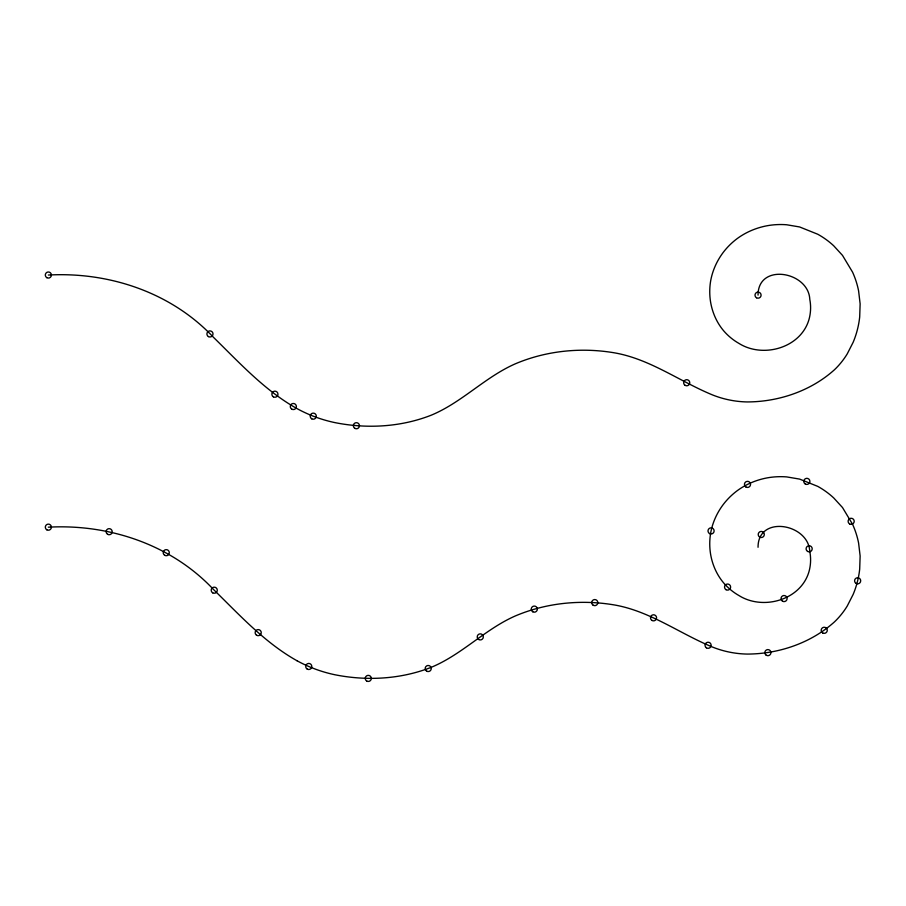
<?xml version="1.0" encoding="UTF-8"?>
<svg xmlns="http://www.w3.org/2000/svg" width="906" height="906" viewBox="0 0 906 906"><rect width="100%" height="100%" fill="white"/><g stroke="black" fill="none" stroke-linecap="round" stroke-linejoin="round"><path stroke-width="1.36" d="M758.05 295.141C757.903 262.525 808.56 271.426 809.783 299.331A43.658 43.658 0 0 1 809.069 319.206C801.063 347.87 763.18 358.64 738.99 343.431A57.814 57.814 0 0 1 723.837 331.007C716.737 322.706 712.252 312.377 710.519 301.63A64.496 64.496 0 0 1 710.474 282.015C712.184 271.222 716.737 260.996 723.316 252.298A70.442 70.442 0 0 1 737.28 238.527C746.091 232.061 756.374 227.757 767.099 225.753A75.991 75.991 0 0 1 786.691 224.767L799.59 226.953L817.767 234.246A81.234 81.234 0 0 1 833.667 245.741L842.501 255.39L852.591 272.185A85.991 85.991 0 0 1 858.594 290.871L860.134 303.872L859.692 316.953A90.702 90.702 0 0 1 853.169 342.253L847.235 353.895A78.142 78.142 0 0 1 834.539 369.682C810.915 390.984 778.628 401.902 747.031 401.936A98.629 98.629 0 0 1 712.671 394.993C679.353 381.324 649.523 358.55 613.283 352.638C580.372 347.247 545.865 350.803 515.118 363.906C484.823 377.27 461.698 402.649 430.996 415.288C400.622 427.145 366.817 428.98 334.971 422.626A137.893 137.893 0 0 1 297.009 408.606C264.801 390.565 239.671 362.944 213.556 337.406C171.404 292.491 109.184 271.709 48.358 275.039M758.05 547.281C757.903 514.665 808.56 523.566 809.783 551.471A43.658 43.658 0 0 1 809.069 571.335C801.063 600.01 763.18 610.769 738.99 595.57A57.814 57.814 0 0 1 723.837 583.136C716.737 574.834 712.252 564.517 710.519 553.759A64.496 64.496 0 0 1 710.474 534.155C712.184 523.351 716.737 513.124 723.316 504.427A70.442 70.442 0 0 1 737.28 490.656C746.091 484.189 756.374 479.897 767.099 477.892A75.991 75.991 0 0 1 786.691 476.907L799.59 479.093L817.767 486.386A81.234 81.234 0 0 1 833.667 497.881L842.501 507.53L852.591 524.325A85.991 85.991 0 0 1 858.594 543.011L860.134 556.012L859.692 569.093A90.702 90.702 0 0 1 853.169 594.381L847.235 606.035A78.142 78.142 0 0 1 834.539 621.822C810.915 643.124 778.628 654.041 747.031 654.075A98.629 98.629 0 0 1 712.671 647.133C679.353 633.453 649.523 610.689 613.283 604.766C580.372 599.387 545.865 602.932 515.118 616.035C484.823 629.41 461.698 654.789 430.996 667.416C400.622 679.285 366.817 681.119 334.971 674.766A137.893 137.893 0 0 1 297.009 660.746M48.358 527.179C109.184 523.849 171.404 544.619 213.556 589.546C239.671 615.083 264.801 642.705 297.009 660.746M756.521 297.791A3.058 3.058 0 0 0 761.097 295.141A3.058 3.058 0 0 0 756.521 292.502A3.058 3.058 0 0 0 756.521 297.791M46.829 277.678A3.058 3.058 0 0 0 51.416 275.039A3.058 3.058 0 0 0 46.829 272.389A3.058 3.058 0 0 0 46.829 277.678M208.425 336.59A3.058 3.058 0 0 0 213.012 333.952A3.058 3.058 0 0 0 208.425 331.302A3.058 3.058 0 0 0 208.425 336.59M273.386 396.851A3.058 3.058 0 0 0 277.972 394.212A3.058 3.058 0 0 0 273.386 391.562A3.058 3.058 0 0 0 273.386 396.851M291.8 409.172A3.058 3.058 0 0 0 296.387 406.534A3.058 3.058 0 0 0 291.8 403.883A3.058 3.058 0 0 0 291.8 409.172M311.732 418.821A3.058 3.058 0 0 0 316.319 416.182A3.058 3.058 0 0 0 311.732 413.532A3.058 3.058 0 0 0 311.732 418.821M354.869 428.368A3.058 3.058 0 0 0 359.455 425.718A3.058 3.058 0 0 0 354.869 423.079A3.058 3.058 0 0 0 354.869 428.368M685.174 385.378A3.058 3.058 0 0 0 689.76 382.728A3.058 3.058 0 0 0 685.174 380.09A3.058 3.058 0 0 0 685.174 385.378M759.556 537.009A3.058 3.058 0 0 0 764.313 534.687A3.058 3.058 0 0 0 759.93 531.731A3.058 3.058 0 0 0 759.556 537.009M807.62 551.437A3.058 3.058 0 0 0 812.206 548.798A3.058 3.058 0 0 0 807.62 546.148A3.058 3.058 0 0 0 807.62 551.437M782.524 601.21A3.058 3.058 0 0 0 787.11 598.56A3.058 3.058 0 0 0 782.524 595.922A3.058 3.058 0 0 0 782.524 601.21M726.057 589.715A3.058 3.058 0 0 0 730.632 587.077A3.058 3.058 0 0 0 726.057 584.427A3.058 3.058 0 0 0 726.057 589.715M709.534 533.555A3.058 3.058 0 0 0 714.121 530.905A3.058 3.058 0 0 0 709.534 528.255A3.058 3.058 0 0 0 709.534 533.555M745.966 487.032A3.058 3.058 0 0 0 750.553 484.382A3.058 3.058 0 0 0 745.966 481.743A3.058 3.058 0 0 0 745.966 487.032M805.309 484.019A3.058 3.058 0 0 0 809.896 481.369A3.058 3.058 0 0 0 805.309 478.73A3.058 3.058 0 0 0 805.309 484.019M849.635 523.951A3.058 3.058 0 0 0 854.211 521.312A3.058 3.058 0 0 0 849.635 518.662A3.058 3.058 0 0 0 849.635 523.951M856.113 583.441A3.058 3.058 0 0 0 860.7 580.791A3.058 3.058 0 0 0 856.113 578.141A3.058 3.058 0 0 0 856.113 583.441M822.693 632.943A3.058 3.058 0 0 0 827.28 630.304A3.058 3.058 0 0 0 822.693 627.654A3.058 3.058 0 0 0 822.693 632.943M766.159 655.163A3.058 3.058 0 0 0 770.927 652.852A3.058 3.058 0 0 0 766.544 649.885A3.058 3.058 0 0 0 766.159 655.163M706.386 647.813A3.058 3.058 0 0 0 711.142 645.502A3.058 3.058 0 0 0 706.759 642.535A3.058 3.058 0 0 0 706.386 647.813M652.014 620.463A3.058 3.058 0 0 0 656.59 617.813A3.058 3.058 0 0 0 652.014 615.174A3.058 3.058 0 0 0 652.014 620.463M593.045 605.129A3.058 3.058 0 0 0 597.813 602.818A3.058 3.058 0 0 0 593.43 599.851A3.058 3.058 0 0 0 593.045 605.129M532.773 611.777A3.058 3.058 0 0 0 537.36 609.126A3.058 3.058 0 0 0 532.773 606.476A3.058 3.058 0 0 0 532.773 611.777M478.561 639.432A3.058 3.058 0 0 0 483.317 637.122A3.058 3.058 0 0 0 478.934 634.155A3.058 3.058 0 0 0 478.561 639.432M426.692 671.165A3.058 3.058 0 0 0 431.267 668.515A3.058 3.058 0 0 0 426.692 665.876A3.058 3.058 0 0 0 426.692 671.165M366.749 681.052A3.058 3.058 0 0 0 371.335 678.413A3.058 3.058 0 0 0 366.749 675.763A3.058 3.058 0 0 0 366.749 681.052M307.236 669.115A3.058 3.058 0 0 0 311.811 666.476A3.058 3.058 0 0 0 307.236 663.826A3.058 3.058 0 0 0 307.236 669.115M256.489 635.163A3.058 3.058 0 0 0 261.245 632.852A3.058 3.058 0 0 0 256.862 629.885A3.058 3.058 0 0 0 256.489 635.163M212.717 592.852A3.058 3.058 0 0 0 217.293 590.214A3.058 3.058 0 0 0 212.717 587.564A3.058 3.058 0 0 0 212.717 592.852M164.722 555.321A3.058 3.058 0 0 0 169.309 552.683A3.058 3.058 0 0 0 164.722 550.033A3.058 3.058 0 0 0 164.722 555.321M107.633 534.336A3.058 3.058 0 0 0 112.208 531.697A3.058 3.058 0 0 0 107.633 529.047A3.058 3.058 0 0 0 107.633 534.336M46.829 529.817A3.058 3.058 0 0 0 51.416 527.179A3.058 3.058 0 0 0 46.829 524.529A3.058 3.058 0 0 0 46.829 529.817"/></g></svg>
